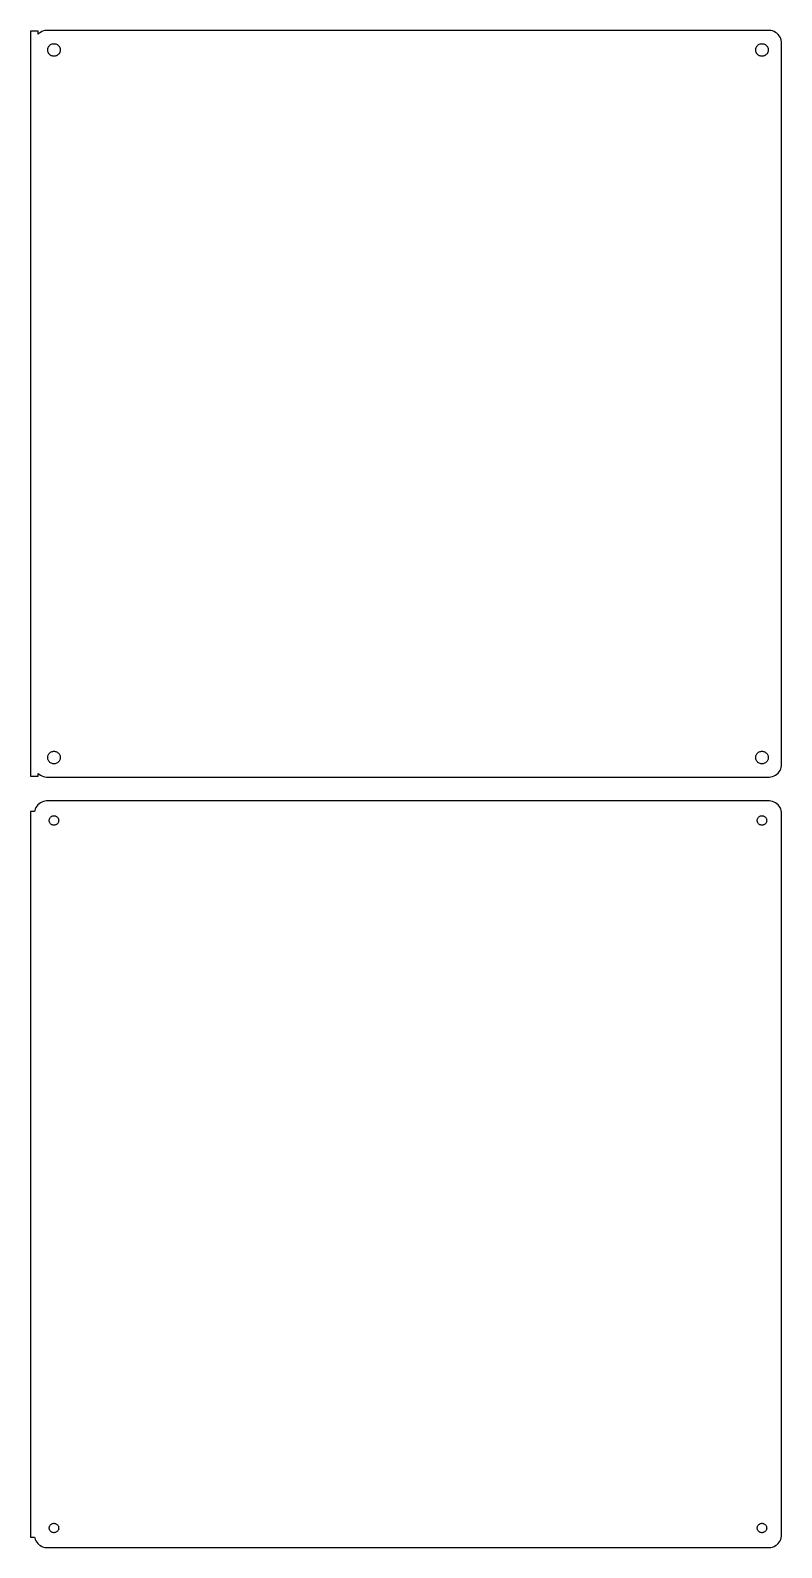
# Model space of a CAD drawing. Header units: metres. Extents: x -144 to 142, y 152 to 730.
import ezdxf

# ---------------------------------------------------------------- set-up
doc = ezdxf.new("R2010")
doc.units = ezdxf.units.M

msp = doc.modelspace()

# ---------------------------------------------------------------- linework, layer by layer
for p, q in [((-141, 730.115), (-144, 730.115)), ((-144, 730.115), (-144, 445.885)), ((-141, 729.059), (-141, 730.115)), ((-140.179, 729.722), (-140.687, 729.353)), ((-139.629, 730.024), (-140.179, 729.722)), ((-139.045, 730.255), (-139.629, 730.024)), ((-138.437, 730.411), (-139.045, 730.255)), ((-137.814, 730.49), (-138.437, 730.411)), ((137.814, 730.49), (-137.814, 730.49)), ((138.437, 730.411), (137.814, 730.49)), ((139.045, 730.255), (138.437, 730.411)), ((139.629, 730.024), (139.045, 730.255)), ((140.179, 729.722), (139.629, 730.024)), ((140.687, 729.353), (140.179, 729.722)), ((-140.687, 729.353), (-141, 729.059)), ((-137.325, 723.597), (-137.231, 723.883)), ((-137.231, 723.883), (-137.103, 724.156)), ((-137.103, 724.156), (-136.942, 724.411)), ((-136.942, 724.411), (-136.75, 724.643)), ((-136.75, 724.643), (-136.53, 724.849)), ((-136.53, 724.849), (-136.286, 725.026)), ((-136.286, 725.026), (-136.022, 725.172)), ((-136.022, 725.172), (-135.742, 725.283)), ((-135.742, 725.283), (-135.45, 725.357)), ((-135.45, 725.357), (-135.151, 725.395)), ((-135.151, 725.395), (-134.849, 725.395)), ((-134.849, 725.395), (-134.55, 725.357)), ((-134.55, 725.357), (-134.258, 725.283)), ((-134.258, 725.283), (-133.978, 725.172)), ((-133.978, 725.172), (-133.714, 725.026)), ((-133.714, 725.026), (-133.47, 724.849)), ((-133.47, 724.849), (-133.25, 724.643)), ((-133.25, 724.643), (-133.058, 724.411)), ((-133.058, 724.411), (-132.897, 724.156)), ((-132.897, 724.156), (-132.769, 723.883)), ((-132.769, 723.883), (-132.675, 723.597)), ((132.675, 723.597), (132.769, 723.883)), ((132.769, 723.883), (132.897, 724.156)), ((132.897, 724.156), (133.058, 724.411)), ((133.058, 724.411), (133.25, 724.643)), ((133.25, 724.643), (133.47, 724.849)), ((133.47, 724.849), (133.714, 725.026)), ((133.714, 725.026), (133.978, 725.172)), ((133.978, 725.172), (134.258, 725.283)), ((134.258, 725.283), (134.55, 725.357)), ((134.55, 725.357), (134.849, 725.395)), ((134.849, 725.395), (135.151, 725.395)), ((135.151, 725.395), (135.45, 725.357)), ((135.45, 725.357), (135.742, 725.283)), ((135.742, 725.283), (136.022, 725.172)), ((136.022, 725.172), (136.286, 725.026)), ((136.286, 725.026), (136.53, 724.849)), ((136.53, 724.849), (136.75, 724.643)), ((136.75, 724.643), (136.942, 724.411)), ((136.942, 724.411), (137.103, 724.156)), ((137.103, 724.156), (137.231, 723.883)), ((137.231, 723.883), (137.325, 723.597)), ((141.145, 728.923), (140.687, 729.353)), ((141.545, 728.439), (141.145, 728.923)), ((141.882, 727.909), (141.545, 728.439)), ((142.149, 727.341), (141.882, 727.909)), ((142.343, 726.743), (142.149, 727.341)), ((142.461, 726.127), (142.343, 726.743)), ((142.5, 725.5), (142.461, 726.127)), ((142.5, 450.5), (142.5, 725.5)), ((-137.4, 723), (-137.381, 723.301)), ((-137.381, 722.699), (-137.4, 723)), ((-137.381, 723.301), (-137.325, 723.597)), ((-137.325, 722.403), (-137.381, 722.699)), ((-137.231, 722.117), (-137.325, 722.403)), ((-137.103, 721.844), (-137.231, 722.117)), ((-136.942, 721.589), (-137.103, 721.844)), ((-136.75, 721.357), (-136.942, 721.589)), ((-136.53, 721.151), (-136.75, 721.357)), ((-136.286, 720.974), (-136.53, 721.151)), ((-136.022, 720.828), (-136.286, 720.974)), ((-135.742, 720.717), (-136.022, 720.828)), ((-135.45, 720.643), (-135.742, 720.717)), ((-135.151, 720.605), (-135.45, 720.643)), ((-134.849, 720.605), (-135.151, 720.605)), ((-134.55, 720.643), (-134.849, 720.605)), ((-134.258, 720.717), (-134.55, 720.643)), ((-133.978, 720.828), (-134.258, 720.717)), ((-133.714, 720.974), (-133.978, 720.828)), ((-133.47, 721.151), (-133.714, 720.974)), ((-133.25, 721.357), (-133.47, 721.151)), ((-133.058, 721.589), (-133.25, 721.357)), ((-132.897, 721.844), (-133.058, 721.589)), ((-132.769, 722.117), (-132.897, 721.844)), ((-132.675, 722.403), (-132.769, 722.117)), ((-132.675, 723.597), (-132.619, 723.301)), ((-132.619, 722.699), (-132.675, 722.403)), ((-132.619, 723.301), (-132.6, 723)), ((-132.6, 723), (-132.619, 722.699)), ((132.6, 723), (132.619, 723.301)), ((132.619, 722.699), (132.6, 723)), ((132.619, 723.301), (132.675, 723.597)), ((132.675, 722.403), (132.619, 722.699)), ((132.769, 722.117), (132.675, 722.403)), ((132.897, 721.844), (132.769, 722.117)), ((133.058, 721.589), (132.897, 721.844)), ((133.25, 721.357), (133.058, 721.589)), ((133.47, 721.151), (133.25, 721.357)), ((133.714, 720.974), (133.47, 721.151)), ((133.978, 720.828), (133.714, 720.974)), ((134.258, 720.717), (133.978, 720.828)), ((134.55, 720.643), (134.258, 720.717)), ((134.849, 720.605), (134.55, 720.643)), ((135.151, 720.605), (134.849, 720.605)), ((135.45, 720.643), (135.151, 720.605)), ((135.742, 720.717), (135.45, 720.643)), ((136.022, 720.828), (135.742, 720.717)), ((136.286, 720.974), (136.022, 720.828)), ((136.53, 721.151), (136.286, 720.974)), ((136.75, 721.357), (136.53, 721.151)), ((136.942, 721.589), (136.75, 721.357)), ((137.103, 721.844), (136.942, 721.589)), ((137.231, 722.117), (137.103, 721.844)), ((137.325, 722.403), (137.231, 722.117)), ((137.325, 723.597), (137.381, 723.301)), ((137.381, 722.699), (137.325, 722.403)), ((137.381, 723.301), (137.4, 723)), ((137.4, 723), (137.381, 722.699)), ((-137.4, 453), (-137.381, 453.301)), ((-137.381, 452.699), (-137.4, 453)), ((-137.381, 453.301), (-137.325, 453.597)), ((-137.325, 452.403), (-137.381, 452.699)), ((-137.325, 453.597), (-137.231, 453.883)), ((-137.231, 452.117), (-137.325, 452.403)), ((-137.231, 453.883), (-137.103, 454.156)), ((-137.103, 451.844), (-137.231, 452.117)), ((-137.103, 454.156), (-136.942, 454.411)), ((-136.942, 451.589), (-137.103, 451.844)), ((-136.942, 454.411), (-136.75, 454.643)), ((-136.75, 454.643), (-136.53, 454.849)), ((-136.53, 454.849), (-136.286, 455.026)), ((-136.286, 455.026), (-136.022, 455.172)), ((-136.022, 455.172), (-135.742, 455.283)), ((-135.742, 455.283), (-135.45, 455.357)), ((-135.45, 455.357), (-135.151, 455.395)), ((-135.151, 455.395), (-134.849, 455.395)), ((-134.849, 455.395), (-134.55, 455.357)), ((-134.55, 455.357), (-134.258, 455.283)), ((-134.258, 455.283), (-133.978, 455.172)), ((-133.978, 455.172), (-133.714, 455.026)), ((-133.714, 455.026), (-133.47, 454.849)), ((-133.47, 454.849), (-133.25, 454.643)), ((-133.25, 454.643), (-133.058, 454.411)), ((-133.058, 454.411), (-132.897, 454.156)), ((-132.897, 451.844), (-133.058, 451.589)), ((-132.897, 454.156), (-132.769, 453.883)), ((-132.769, 452.117), (-132.897, 451.844)), ((-132.769, 453.883), (-132.675, 453.597)), ((-132.675, 452.403), (-132.769, 452.117)), ((-132.675, 453.597), (-132.619, 453.301)), ((-132.619, 452.699), (-132.675, 452.403)), ((-132.619, 453.301), (-132.6, 453)), ((-132.6, 453), (-132.619, 452.699)), ((132.6, 453), (132.619, 453.301)), ((132.619, 452.699), (132.6, 453)), ((132.619, 453.301), (132.675, 453.597)), ((132.675, 452.403), (132.619, 452.699)), ((132.675, 453.597), (132.769, 453.883)), ((132.769, 452.117), (132.675, 452.403)), ((132.769, 453.883), (132.897, 454.156)), ((132.897, 451.844), (132.769, 452.117)), ((132.897, 454.156), (133.058, 454.411)), ((133.058, 451.589), (132.897, 451.844)), ((133.058, 454.411), (133.25, 454.643)), ((133.25, 454.643), (133.47, 454.849)), ((133.47, 454.849), (133.714, 455.026)), ((133.714, 455.026), (133.978, 455.172)), ((133.978, 455.172), (134.258, 455.283)), ((134.258, 455.283), (134.55, 455.357)), ((134.55, 455.357), (134.849, 455.395)), ((134.849, 455.395), (135.151, 455.395)), ((135.151, 455.395), (135.45, 455.357)), ((135.45, 455.357), (135.742, 455.283)), ((135.742, 455.283), (136.022, 455.172)), ((136.022, 455.172), (136.286, 455.026)), ((136.286, 455.026), (136.53, 454.849)), ((136.53, 454.849), (136.75, 454.643)), ((136.75, 454.643), (136.942, 454.411)), ((136.942, 454.411), (137.103, 454.156)), ((137.103, 451.844), (136.942, 451.589)), ((137.103, 454.156), (137.231, 453.883)), ((137.231, 452.117), (137.103, 451.844)), ((137.231, 453.883), (137.325, 453.597)), ((137.325, 452.403), (137.231, 452.117)), ((137.325, 453.597), (137.381, 453.301)), ((137.381, 452.699), (137.325, 452.403)), ((137.381, 453.301), (137.4, 453)), ((137.4, 453), (137.381, 452.699)), ((-144, 445.885), (-141, 445.885)), ((-141, 445.885), (-141, 446.941)), ((-141, 446.941), (-140.687, 446.647)), ((-140.687, 446.647), (-140.179, 446.278)), ((-140.179, 446.278), (-139.629, 445.976)), ((-139.629, 445.976), (-139.045, 445.745)), ((-136.75, 451.357), (-136.942, 451.589)), ((-136.53, 451.151), (-136.75, 451.357)), ((-136.286, 450.974), (-136.53, 451.151)), ((-136.022, 450.828), (-136.286, 450.974)), ((-135.742, 450.717), (-136.022, 450.828)), ((-135.45, 450.643), (-135.742, 450.717)), ((-135.151, 450.605), (-135.45, 450.643)), ((-134.849, 450.605), (-135.151, 450.605)), ((-134.55, 450.643), (-134.849, 450.605)), ((-134.258, 450.717), (-134.55, 450.643)), ((-133.978, 450.828), (-134.258, 450.717)), ((-133.714, 450.974), (-133.978, 450.828)), ((-133.47, 451.151), (-133.714, 450.974)), ((-133.25, 451.357), (-133.47, 451.151)), ((-133.058, 451.589), (-133.25, 451.357)), ((133.25, 451.357), (133.058, 451.589)), ((133.47, 451.151), (133.25, 451.357)), ((133.714, 450.974), (133.47, 451.151)), ((133.978, 450.828), (133.714, 450.974)), ((134.258, 450.717), (133.978, 450.828)), ((134.55, 450.643), (134.258, 450.717)), ((134.849, 450.605), (134.55, 450.643)), ((135.151, 450.605), (134.849, 450.605)), ((135.45, 450.643), (135.151, 450.605)), ((135.742, 450.717), (135.45, 450.643)), ((136.022, 450.828), (135.742, 450.717)), ((136.286, 450.974), (136.022, 450.828)), ((136.53, 451.151), (136.286, 450.974)), ((136.75, 451.357), (136.53, 451.151)), ((136.942, 451.589), (136.75, 451.357)), ((139.045, 445.745), (139.629, 445.976)), ((139.629, 445.976), (140.179, 446.278)), ((140.179, 446.278), (140.687, 446.647)), ((140.687, 446.647), (141.145, 447.077)), ((141.145, 447.077), (141.545, 447.561)), ((141.545, 447.561), (141.882, 448.091)), ((141.882, 448.091), (142.149, 448.659)), ((142.149, 448.659), (142.343, 449.257)), ((142.343, 449.257), (142.461, 449.873)), ((142.461, 449.873), (142.5, 450.5)), ((-139.045, 445.745), (-138.437, 445.589)), ((-138.437, 445.589), (-137.814, 445.51)), ((-137.814, 445.51), (137.814, 445.51)), ((137.814, 445.51), (138.437, 445.589)), ((138.437, 445.589), (139.045, 445.745)), ((-141.545, 434.439), (-141.882, 433.909)), ((-141.145, 434.923), (-141.545, 434.439)), ((-140.687, 435.353), (-141.145, 434.923)), ((-140.179, 435.722), (-140.687, 435.353)), ((-139.629, 436.024), (-140.179, 435.722)), ((-139.045, 436.255), (-139.629, 436.024)), ((-138.437, 436.411), (-139.045, 436.255)), ((-137.814, 436.49), (-138.437, 436.411)), ((137.814, 436.49), (-137.814, 436.49)), ((138.437, 436.411), (137.814, 436.49)), ((139.045, 436.255), (138.437, 436.411)), ((139.629, 436.024), (139.045, 436.255)), ((140.179, 435.722), (139.629, 436.024)), ((140.687, 435.353), (140.179, 435.722)), ((141.145, 434.923), (140.687, 435.353)), ((141.545, 434.439), (141.145, 434.923)), ((141.882, 433.909), (141.545, 434.439)), ((-142.4, 432.444), (-144, 432.444)), ((-144, 432.444), (-144, 155.556)), ((-142.343, 432.743), (-142.4, 432.444)), ((-142.149, 433.341), (-142.343, 432.743)), ((-141.882, 433.909), (-142.149, 433.341)), ((-136.8, 429), (-136.786, 429.226)), ((-136.786, 428.774), (-136.8, 429)), ((-136.786, 429.226), (-136.743, 429.448)), ((-136.743, 428.552), (-136.786, 428.774)), ((-136.743, 429.448), (-136.674, 429.663)), ((-136.674, 428.337), (-136.743, 428.552)), ((-136.674, 429.663), (-136.577, 429.867)), ((-136.577, 429.867), (-136.456, 430.058)), ((-136.456, 430.058), (-136.312, 430.232)), ((-136.312, 430.232), (-136.147, 430.387)), ((-136.147, 430.387), (-135.964, 430.52)), ((-135.964, 430.52), (-135.766, 430.629)), ((-135.766, 430.629), (-135.556, 430.712)), ((-135.556, 430.712), (-135.337, 430.768)), ((-135.337, 430.768), (-135.113, 430.796)), ((-135.113, 430.796), (-134.887, 430.796)), ((-134.887, 430.796), (-134.663, 430.768)), ((-134.663, 430.768), (-134.444, 430.712)), ((-134.444, 430.712), (-134.234, 430.629)), ((-134.234, 430.629), (-134.036, 430.52)), ((-134.036, 430.52), (-133.853, 430.387)), ((-133.853, 430.387), (-133.688, 430.232)), ((-133.688, 430.232), (-133.544, 430.058)), ((-133.544, 430.058), (-133.423, 429.867)), ((-133.423, 429.867), (-133.326, 429.663)), ((-133.326, 429.663), (-133.257, 429.448)), ((-133.257, 428.552), (-133.326, 428.337)), ((-133.257, 429.448), (-133.214, 429.226)), ((-133.214, 428.774), (-133.257, 428.552)), ((-133.214, 429.226), (-133.2, 429)), ((-133.2, 429), (-133.214, 428.774)), ((133.2, 429), (133.214, 429.226)), ((133.214, 428.774), (133.2, 429)), ((133.214, 429.226), (133.257, 429.448)), ((133.257, 428.552), (133.214, 428.774)), ((133.257, 429.448), (133.326, 429.663)), ((133.326, 428.337), (133.257, 428.552)), ((133.326, 429.663), (133.423, 429.867)), ((133.423, 429.867), (133.544, 430.058)), ((133.544, 430.058), (133.688, 430.232)), ((133.688, 430.232), (133.853, 430.387)), ((133.853, 430.387), (134.036, 430.52)), ((134.036, 430.52), (134.234, 430.629)), ((134.234, 430.629), (134.444, 430.712)), ((134.444, 430.712), (134.663, 430.768)), ((134.663, 430.768), (134.887, 430.796)), ((134.887, 430.796), (135.113, 430.796)), ((135.113, 430.796), (135.337, 430.768)), ((135.337, 430.768), (135.556, 430.712)), ((135.556, 430.712), (135.766, 430.629)), ((135.766, 430.629), (135.964, 430.52)), ((135.964, 430.52), (136.147, 430.387)), ((136.147, 430.387), (136.312, 430.232)), ((136.312, 430.232), (136.456, 430.058)), ((136.456, 430.058), (136.577, 429.867)), ((136.577, 429.867), (136.674, 429.663)), ((136.674, 429.663), (136.743, 429.448)), ((136.743, 428.552), (136.674, 428.337)), ((136.743, 429.448), (136.786, 429.226)), ((136.786, 428.774), (136.743, 428.552)), ((136.786, 429.226), (136.8, 429)), ((136.8, 429), (136.786, 428.774)), ((142.149, 433.341), (141.882, 433.909)), ((142.343, 432.743), (142.149, 433.341)), ((142.461, 432.127), (142.343, 432.743)), ((142.5, 431.5), (142.461, 432.127)), ((142.5, 156.5), (142.5, 431.5)), ((-136.577, 428.133), (-136.674, 428.337)), ((-136.456, 427.942), (-136.577, 428.133)), ((-136.312, 427.768), (-136.456, 427.942)), ((-136.147, 427.613), (-136.312, 427.768)), ((-135.964, 427.48), (-136.147, 427.613)), ((-135.766, 427.371), (-135.964, 427.48)), ((-135.556, 427.288), (-135.766, 427.371)), ((-135.337, 427.232), (-135.556, 427.288)), ((-135.113, 427.204), (-135.337, 427.232)), ((-134.887, 427.204), (-135.113, 427.204)), ((-134.663, 427.232), (-134.887, 427.204)), ((-134.444, 427.288), (-134.663, 427.232)), ((-134.234, 427.371), (-134.444, 427.288)), ((-134.036, 427.48), (-134.234, 427.371)), ((-133.853, 427.613), (-134.036, 427.48)), ((-133.688, 427.768), (-133.853, 427.613)), ((-133.544, 427.942), (-133.688, 427.768)), ((-133.423, 428.133), (-133.544, 427.942)), ((-133.326, 428.337), (-133.423, 428.133)), ((133.423, 428.133), (133.326, 428.337)), ((133.544, 427.942), (133.423, 428.133)), ((133.688, 427.768), (133.544, 427.942)), ((133.853, 427.613), (133.688, 427.768)), ((134.036, 427.48), (133.853, 427.613)), ((134.234, 427.371), (134.036, 427.48)), ((134.444, 427.288), (134.234, 427.371)), ((134.663, 427.232), (134.444, 427.288)), ((134.887, 427.204), (134.663, 427.232)), ((135.113, 427.204), (134.887, 427.204)), ((135.337, 427.232), (135.113, 427.204)), ((135.556, 427.288), (135.337, 427.232)), ((135.766, 427.371), (135.556, 427.288)), ((135.964, 427.48), (135.766, 427.371)), ((136.147, 427.613), (135.964, 427.48)), ((136.312, 427.768), (136.147, 427.613)), ((136.456, 427.942), (136.312, 427.768)), ((136.577, 428.133), (136.456, 427.942)), ((136.674, 428.337), (136.577, 428.133)), ((-136.8, 159), (-136.786, 159.226)), ((-136.786, 158.774), (-136.8, 159)), ((-136.786, 159.226), (-136.743, 159.448)), ((-136.743, 158.552), (-136.786, 158.774)), ((-136.743, 159.448), (-136.674, 159.663)), ((-136.674, 158.337), (-136.743, 158.552)), ((-136.674, 159.663), (-136.577, 159.867)), ((-136.577, 158.133), (-136.674, 158.337)), ((-136.577, 159.867), (-136.456, 160.058)), ((-136.456, 157.942), (-136.577, 158.133)), ((-136.456, 160.058), (-136.312, 160.232)), ((-136.312, 157.768), (-136.456, 157.942)), ((-136.312, 160.232), (-136.147, 160.387)), ((-136.147, 157.613), (-136.312, 157.768)), ((-136.147, 160.387), (-135.964, 160.52)), ((-135.964, 157.48), (-136.147, 157.613)), ((-135.964, 160.52), (-135.766, 160.629)), ((-135.766, 157.371), (-135.964, 157.48)), ((-135.766, 160.629), (-135.556, 160.712)), ((-135.556, 157.288), (-135.766, 157.371)), ((-135.556, 160.712), (-135.337, 160.768)), ((-135.337, 157.232), (-135.556, 157.288)), ((-135.337, 160.768), (-135.113, 160.796)), ((-135.113, 157.204), (-135.337, 157.232)), ((-135.113, 160.796), (-134.887, 160.796)), ((-134.887, 157.204), (-135.113, 157.204)), ((-134.887, 160.796), (-134.663, 160.768)), ((-134.663, 157.232), (-134.887, 157.204)), ((-134.663, 160.768), (-134.444, 160.712)), ((-134.444, 157.288), (-134.663, 157.232)), ((-134.444, 160.712), (-134.234, 160.629)), ((-134.234, 157.371), (-134.444, 157.288)), ((-134.234, 160.629), (-134.036, 160.52)), ((-134.036, 157.48), (-134.234, 157.371)), ((-134.036, 160.52), (-133.853, 160.387)), ((-133.853, 157.613), (-134.036, 157.48)), ((-133.853, 160.387), (-133.688, 160.232)), ((-133.688, 157.768), (-133.853, 157.613)), ((-133.688, 160.232), (-133.544, 160.058)), ((-133.544, 157.942), (-133.688, 157.768)), ((-133.544, 160.058), (-133.423, 159.867)), ((-133.423, 158.133), (-133.544, 157.942)), ((-133.423, 159.867), (-133.326, 159.663)), ((-133.326, 158.337), (-133.423, 158.133)), ((-133.326, 159.663), (-133.257, 159.448)), ((-133.257, 158.552), (-133.326, 158.337)), ((-133.257, 159.448), (-133.214, 159.226)), ((-133.214, 158.774), (-133.257, 158.552)), ((-133.214, 159.226), (-133.2, 159)), ((-133.2, 159), (-133.214, 158.774)), ((133.2, 159), (133.214, 159.226)), ((133.214, 158.774), (133.2, 159)), ((133.214, 159.226), (133.257, 159.448)), ((133.257, 158.552), (133.214, 158.774)), ((133.257, 159.448), (133.326, 159.663)), ((133.326, 158.337), (133.257, 158.552)), ((133.326, 159.663), (133.423, 159.867)), ((133.423, 158.133), (133.326, 158.337)), ((133.423, 159.867), (133.544, 160.058)), ((133.544, 157.942), (133.423, 158.133)), ((133.544, 160.058), (133.688, 160.232)), ((133.688, 157.768), (133.544, 157.942)), ((133.688, 160.232), (133.853, 160.387)), ((133.853, 157.613), (133.688, 157.768)), ((133.853, 160.387), (134.036, 160.52)), ((134.036, 157.48), (133.853, 157.613)), ((134.036, 160.52), (134.234, 160.629)), ((134.234, 157.371), (134.036, 157.48)), ((134.234, 160.629), (134.444, 160.712)), ((134.444, 157.288), (134.234, 157.371)), ((134.444, 160.712), (134.663, 160.768)), ((134.663, 157.232), (134.444, 157.288)), ((134.663, 160.768), (134.887, 160.796)), ((134.887, 157.204), (134.663, 157.232)), ((134.887, 160.796), (135.113, 160.796)), ((135.113, 157.204), (134.887, 157.204)), ((135.113, 160.796), (135.337, 160.768)), ((135.337, 157.232), (135.113, 157.204)), ((135.337, 160.768), (135.556, 160.712)), ((135.556, 157.288), (135.337, 157.232)), ((135.556, 160.712), (135.766, 160.629)), ((135.766, 157.371), (135.556, 157.288)), ((135.766, 160.629), (135.964, 160.52)), ((135.964, 157.48), (135.766, 157.371)), ((135.964, 160.52), (136.147, 160.387)), ((136.147, 157.613), (135.964, 157.48)), ((136.147, 160.387), (136.312, 160.232)), ((136.312, 157.768), (136.147, 157.613)), ((136.312, 160.232), (136.456, 160.058)), ((136.456, 157.942), (136.312, 157.768)), ((136.456, 160.058), (136.577, 159.867)), ((136.577, 158.133), (136.456, 157.942)), ((136.577, 159.867), (136.674, 159.663)), ((136.674, 158.337), (136.577, 158.133)), ((136.674, 159.663), (136.743, 159.448)), ((136.743, 158.552), (136.674, 158.337)), ((136.743, 159.448), (136.786, 159.226)), ((136.786, 158.774), (136.743, 158.552)), ((136.786, 159.226), (136.8, 159)), ((136.8, 159), (136.786, 158.774)), ((142.461, 155.873), (142.5, 156.5)), ((-144, 155.556), (-142.4, 155.556)), ((-142.4, 155.556), (-142.343, 155.257)), ((-142.343, 155.257), (-142.149, 154.659)), ((-142.149, 154.659), (-141.882, 154.091)), ((-141.882, 154.091), (-141.545, 153.561)), ((-141.545, 153.561), (-141.145, 153.077)), ((-141.145, 153.077), (-140.687, 152.647)), ((-140.687, 152.647), (-140.179, 152.278)), ((-140.179, 152.278), (-139.629, 151.976)), ((-139.629, 151.976), (-139.045, 151.745)), ((-139.045, 151.745), (-138.437, 151.589)), ((-138.437, 151.589), (-137.814, 151.51)), ((-137.814, 151.51), (137.814, 151.51)), ((137.814, 151.51), (138.437, 151.589)), ((138.437, 151.589), (139.045, 151.745)), ((139.045, 151.745), (139.629, 151.976)), ((139.629, 151.976), (140.179, 152.278)), ((140.179, 152.278), (140.687, 152.647)), ((140.687, 152.647), (141.145, 153.077)), ((141.145, 153.077), (141.545, 153.561)), ((141.545, 153.561), (141.882, 154.091)), ((141.882, 154.091), (142.149, 154.659)), ((142.149, 154.659), (142.343, 155.257)), ((142.343, 155.257), (142.461, 155.873))]:
    msp.add_line(p, q)

doc.saveas('drawing.dxf')
